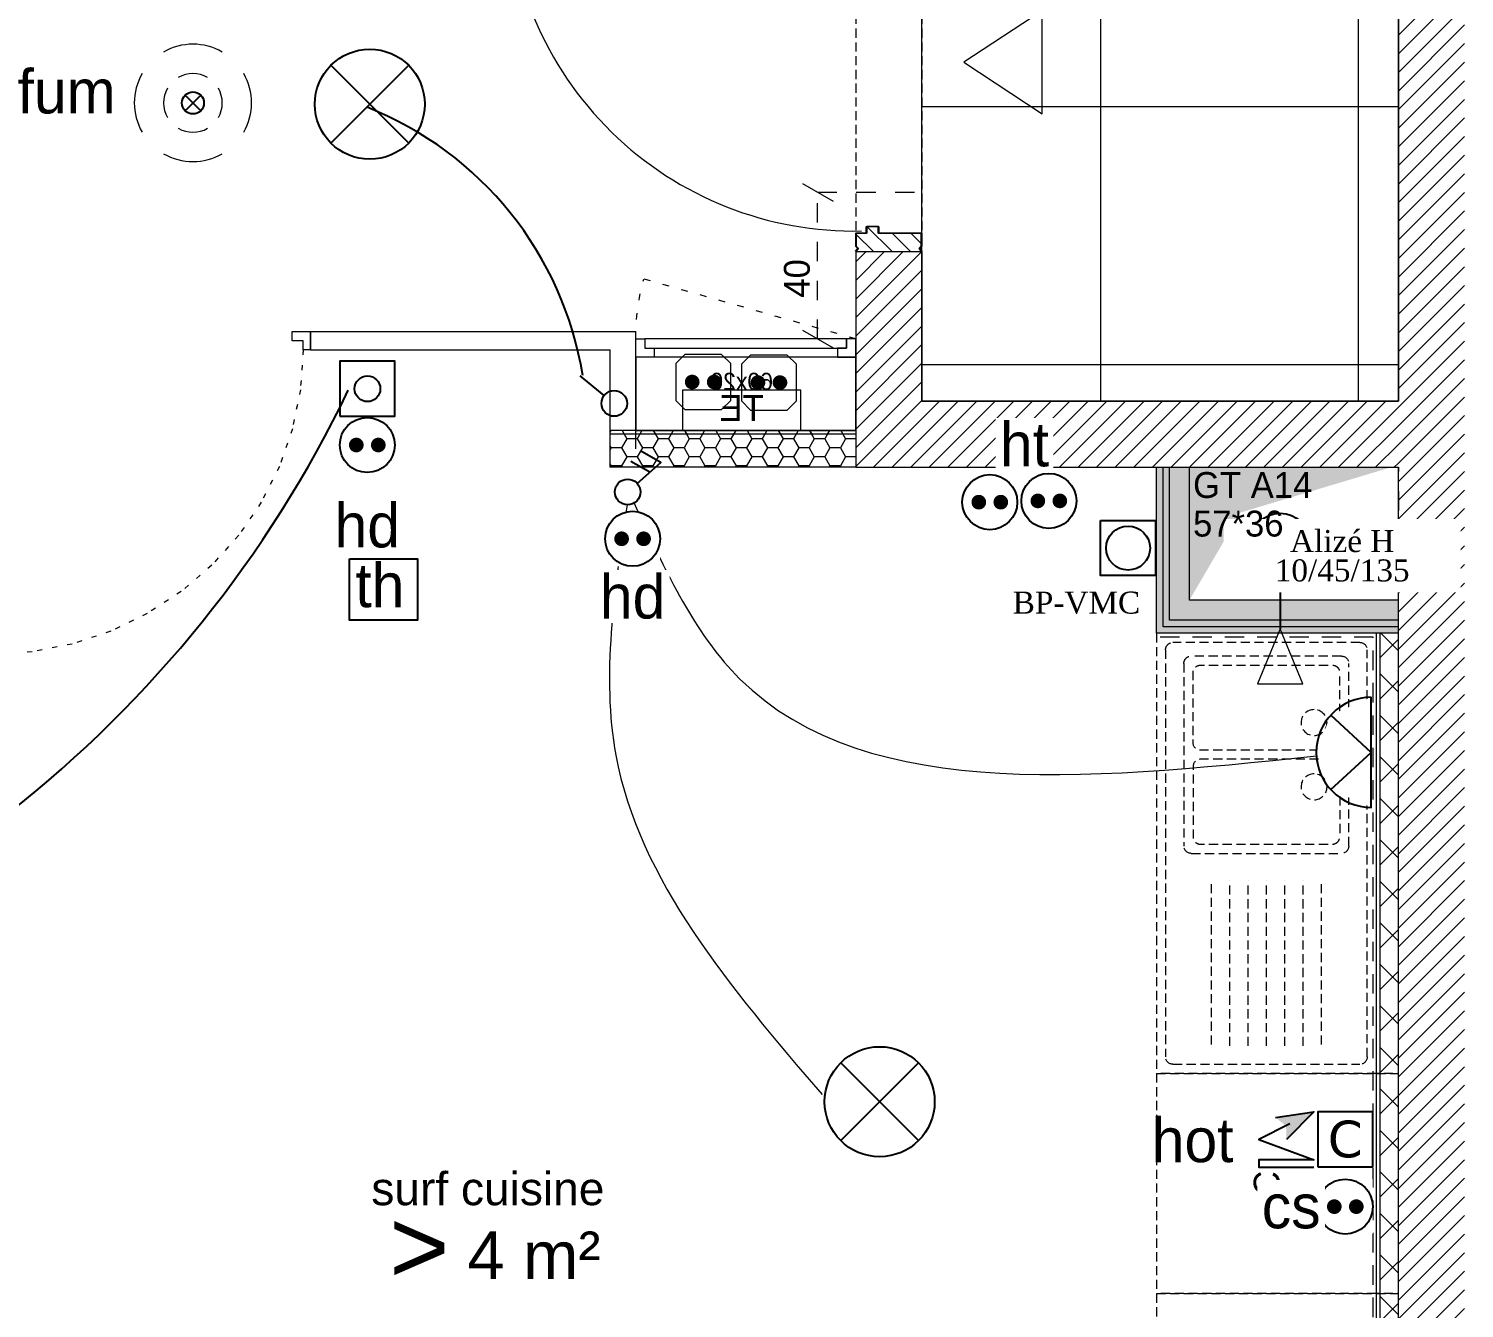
# Model space of a CAD drawing. Header units: centimetres. Extents: x 2738 to 7810, y 2495 to 5758.
# Drawn here: x 3963.8 to 4355.4, y 2981.2 to 3330 of the extents above; entities that cross this region are included whole.
import ezdxf

# ---------------------------------------------------------------- set-up
doc = ezdxf.new("R2010")
doc.units = ezdxf.units.CM
doc.header["$LTSCALE"] = 12.7
for name, pattern in [('ISO-03', [3, 1.2, -1.8]), ('Style de ligne -11', [0.694444, 0.41656, -0.277884]), ('Style de ligne -13', [0.295276, 0.19685, -0.098425]), ('Style de ligne -18', [0.328084, 0.109361, -0.218723]), ('Style de ligne -5', [0.41656, 0.13885, -0.27771]), ('VW-01', [0.83312, 0.41656, -0.41656])]:
    doc.linetypes.add(name, pattern=pattern)
doc.layers.add('B faience', color=7, linetype='Style de ligne -11', lineweight=13, true_color=0x0040ff)
doc.layers.add('C ANNOTATIONS-textes-numérotation gaine', color=7, linetype='ISO-03', lineweight=5, true_color=0xdd0000)
for name, color, linetype, lineweight in [('B GÈnÈral', 7, 'Continuous', 5), ('B Général', 7, 'Continuous', 5), ('C ANNOTATIONS-prestations', 7, 'Continuous', 5), ('C ANNOTATIONS-prestations-1', 7, 'Continuous', 5), ('F REMPLISSAGE-TE', 7, 'Continuous', 13), ('F REMPLISSAGE-TE-1', 7, 'Continuous', 5), ('F REMPLISSAGE-vert clair', 7, 'Continuous', 13), ('F REMPLISSAGE-vert clair-1', 7, 'Continuous', 5), ('F REMPLISSAGE-vert foncÈ', 7, 'Continuous', 5), ('F REMPLISSAGE-vert foncé', 7, 'Continuous', 13), ('prlm-ELEC-CFO', 1, 'Continuous', 25), ('prlm-ELEC-SSI', 1, 'Continuous', 25)]:
    doc.layers.add(name, color=color, linetype=linetype, lineweight=lineweight)
doc.layers.add('prlm-VMC', color=93, linetype='Continuous')
doc.styles.add('Eurostile', font='')
doc.styles.add('prlm-elec-cfa', font='comic.ttf', dxfattribs={"height": 12})
doc.styles.add('prlm-elec-cfo', font='comic.ttf', dxfattribs={"height": 12})
doc.styles.add('prlm-elec-ssi', font='comic.ttf', dxfattribs={"height": 12})
doc.styles.add('prlm-sejc', font='arial.ttf', dxfattribs={"height": 20})
doc.styles.add('prlm-vmc', font='pala.ttf', dxfattribs={"height": 14})
doc.styles.get('Eurostile').set_extended_font_data('Eurostile')
pattern_1 = [(45, (0, 0), (2.4253472, -2.6458333), [])]
pattern_2 = [(180, (3724.997, 3146.8902), (-4.261364, -2.4603), [2.84091, -5.68182]), (300, (3724.997, 3146.8902), (4.261364, -2.4603), [2.84091, -5.68182]), (240, (3722.1562, 3141.9696), (-9e-09, -4.920599), [2.84091, -5.68182])]

# ---------------------------------------------------------------- blocks, each defined once
blk = doc.blocks.new('Groupe-25-1')
at = {"layer": 'B Général', "color": 7, "linetype": 'VW-01', "lineweight": 5, "flags": 128}
blk.add_lwpolyline([(4280.44, 3210.48), (4337.44, 3210.48), (4337.44, 3174.23), (4280.44, 3174.23)], close=True, dxfattribs=at)
at = {"layer": 'C ANNOTATIONS-textes-numérotation gaine', "color": 7, "insert": (4281.44, 3209.18), "char_height": 7.059, "width": 55, "attachment_point": 1, "line_spacing_factor": 0.894142, "style": 'Eurostile'}
blk.add_mtext('GT A14\\P57*36', dxfattribs=at)
blk = doc.blocks.new('xi.BP')
at = {"layer": 'prlm-ELEC-CFO', "color": 0, "flags": 128}
blk.add_lwpolyline([(-7.5, -7.5), (7.5, -7.5), (7.5, 7.5), (-7.5, 7.5)], close=True, dxfattribs=at)
at = {"layer": 'prlm-ELEC-CFO', "color": 0}
blk.add_circle((0, 0), 3.5, dxfattribs=at)
blk = doc.blocks.new('xi.PTCE')
at = {"layer": 'prlm-ELEC-CFO', "color": 0}
for points in [[(-10.61, 10.61), (10.61, -10.61)], [(10.61, 10.61), (-10.61, -10.61)]]:
    blk.add_lwpolyline(points, dxfattribs=at)
at = {"layer": 'prlm-ELEC-CFO', "color": 0, "linetype": 'ByBlock'}
blk.add_circle((0, 0), 15, dxfattribs=at)
blk = doc.blocks.new('xi.SA')
at = {"layer": 'prlm-ELEC-CFO', "color": 0}
blk.add_lwpolyline([(0.2, -1.28), (5.5, 5.28)], dxfattribs=at)
blk.add_circle((-2, -4), 3.5, dxfattribs=at)
blk = doc.blocks.new('xi.FUM')
at = {"color": 0}
blk.add_wipeout([(-10.61, -10.61), (-15, 0), (-10.61, 10.61), (0, 15), (10.61, 10.61), (15, 0), (10.61, -10.61), (0, -15)], dxfattribs=at).dxf.layer = 'prlm-ELEC-SSI'
at = {"layer": 'prlm-ELEC-SSI', "color": 0}
for points in [[(-2.12, 2.12), (2.12, -2.12)], [(2.12, 2.12), (-2.12, -2.12)]]:
    blk.add_lwpolyline(points, dxfattribs=at)
blk.add_circle((0, 0), 3, dxfattribs=at)
at = {"layer": 'prlm-ELEC-SSI', "color": 0, "lineweight": 13}
for radius, start, end in [(16, 60, 120), (16, 150, 210), (8, 60, 120), (16, 330, 30), (8, 150, 210), (8, 330, 30), (8, 240, 300), (16, 240, 300)]:
    blk.add_arc((0, 0), radius, start, end, dxfattribs=at)
blk = doc.blocks.new('xi.PCGTL')
at = {"layer": 'prlm-ELEC-CFO', "color": 0, "lineweight": 0}
blk.add_lwpolyline([(-7.5, -5), (-5, -7.5), (5, -7.5), (7.5, -5), (7.5, 5), (5, 7.5), (-5, 7.5), (-7.5, 5)], close=True, dxfattribs=at)
at = {"layer": 'prlm-ELEC-CFO', "color": 0, "linetype": 'ByBlock', "lineweight": 5, "const_width": 2}
for points in [[(-4, 0, 1), (-2, 0, 1)], [(2, 0, 1), (4, 0, 1)]]:
    blk.add_lwpolyline(points, format="xyb", close=True, dxfattribs=at)
blk = doc.blocks.new('xi.4m²')
at = {"color": 0}
blk.add_wipeout([(-34.54, 20.54), (34.54, 20.54), (34.54, -20.54), (-34.54, -20.54)], dxfattribs=at).dxf.layer = 'prlm-ELEC-CFO'
at = {"layer": 'prlm-ELEC-CFO', "color": 0, "attachment_point": 6, "line_spacing_factor": 0.8, "style": 'prlm-sejc'}
for s, insert, char_height in [('surf cuisine', (30.36, 8.9), 9), ('4 m²', (29.31, -9.19), 13)]:
    blk.add_mtext(s, dxfattribs=dict(at, insert=insert, char_height=char_height))
at = {"layer": 'prlm-ELEC-CFO', "color": 0, "style": 'prlm-sejc', "flags": 8}
blk.add_attdef('?', (-28.3, -16.79), '', height=20, dxfattribs=at)
blk = doc.blocks.new('xi.ECAP')
at = {"color": 0}
blk.add_wipeout([(-15, 0), (-10.13, 11.06), (0, 15), (10.13, 11.06), (15, 0)], dxfattribs=at).dxf.layer = 'prlm-ELEC-CFO'
at = {"layer": 'prlm-ELEC-CFO', "color": 0, "linetype": 'ByBlock', "lineweight": -2, "flags": 128}
blk.add_lwpolyline([(15, 0, 1), (-15, 0)], format="xyb", close=True, dxfattribs=at)
at = {"layer": 'prlm-ELEC-CFO', "color": 0}
blk.add_lwpolyline([(-10.13, 11.06), (0, 0), (10.13, 11.06)], dxfattribs=at)
blk = doc.blocks.new('xi.DA')
at = {"layer": 'prlm-ELEC-CFO', "color": 0}
for points in [[(4.05, 1.39), (-1.17, 4.34)], [(0.61, -1.67), (7.04, 4.05), (1.81, 7.01)]]:
    blk.add_lwpolyline(points, dxfattribs=at)
blk.add_circle((-2, -4), 3.5, dxfattribs=at)
blk = doc.blocks.new('xi.PCHD')
at = {"color": 0, "lineweight": 5}
blk.add_wipeout([(-7.5, -7.5), (7.5, -7.5), (7.5, 7.5), (-7.5, 7.5)], dxfattribs=at).dxf.layer = 'prlm-ELEC-CFO'
at = {"layer": 'prlm-ELEC-CFO', "color": 0, "linetype": 'ByBlock', "lineweight": 5, "const_width": 2}
for points in [[(-4, 0, 1), (-2, 0, 1)], [(2, 0, 1), (4, 0, 1)]]:
    blk.add_lwpolyline(points, format="xyb", close=True, dxfattribs=at)
at = {"layer": 'prlm-ELEC-CFO', "color": 0, "linetype": 'ByBlock', "lineweight": -2}
blk.add_circle((0, 0), 7.5, dxfattribs=at)
blk = doc.blocks.new('xi.PCHT')
at = {"color": 0, "lineweight": 5}
blk.add_wipeout([(-7.5, -7.5), (7.5, -7.5), (7.5, 7.5), (-7.5, 7.5)], dxfattribs=at).dxf.layer = 'prlm-ELEC-CFO'
at = {"layer": 'prlm-ELEC-CFO', "color": 0, "linetype": 'ByBlock', "lineweight": 5, "const_width": 2}
for points in [[(-4, 0, 1), (-2, 0, 1)], [(2, 0, 1), (4, 0, 1)]]:
    blk.add_lwpolyline(points, format="xyb", close=True, dxfattribs=at)
at = {"layer": 'prlm-ELEC-CFO', "color": 0, "linetype": 'ByBlock', "lineweight": -2}
blk.add_circle((0, 0), 7.5, dxfattribs=at)
blk = doc.blocks.new('xi.SF32')
at = {"layer": 'prlm-ELEC-CFO', "color": 0, "flags": 128}
blk.add_lwpolyline([(-7.5, -7.5), (7.5, -7.5), (7.5, 7.5), (-7.5, 7.5)], close=True, dxfattribs=at)
at = {"layer": 'prlm-ELEC-CFO', "color": 0, "linetype": 'ByBlock', "insert": (0, 0), "char_height": 10, "width": 11.36, "attachment_point": 5}
blk.add_mtext('{\\fVerdana|b0|i0|c0|p34;C}', dxfattribs=at)
blk = doc.blocks.new('xi.PCS')
at = {"color": 0, "lineweight": 5}
blk.add_wipeout([(-7.5, -7.5), (7.5, -7.5), (7.5, 7.5), (-7.5, 7.5)], dxfattribs=at).dxf.layer = 'prlm-ELEC-CFO'
at = {"layer": 'prlm-ELEC-CFO', "color": 0, "linetype": 'ByBlock', "lineweight": 5, "const_width": 2}
for points in [[(-4, 0, 1), (-2, 0, 1)], [(2, 0, 1), (4, 0, 1)]]:
    blk.add_lwpolyline(points, format="xyb", close=True, dxfattribs=at)
at = {"layer": 'prlm-ELEC-CFO', "color": 0, "linetype": 'ByBlock', "lineweight": -2}
blk.add_circle((0, 0), 7.5, dxfattribs=at)
blk = doc.blocks.new('xi.hot')
at = {"layer": 'prlm-ELEC-CFO', "lineweight": 5}
blk.add_hatch(color=0, dxfattribs=at).paths.add_polyline_path([(-3, 6), (-0.1, 3.7), (0, 0), (7.5, 7.5)])
at = {"layer": 'prlm-ELEC-CFO', "color": 0}
for points in [[(0.95, 4.23), (-7.5, 0), (7.5, -5.5), (-7.5, -5.5), (-7.5, -7.5), (7.5, -7.5)], [(-3, 6), (7.5, 7.5), (0, 0)]]:
    blk.add_lwpolyline(points, dxfattribs=at)
blk = doc.blocks.new('Evier 120.60 T3 et +')
at = {"layer": 'B Général', "color": 7, "linetype": 'Style de ligne -13', "lineweight": 5}
for p, q in [((-55.5, -2.5), (55.5, -2.5)), ((-57.5, -55.5), (-57.5, -4.5)), ((2, -7.53), (51.79, -7.53)), ((57.5, -4.5), (57.5, -55.5)), ((0, -50.5), (0, -9.53)), ((18.98, -10), (18.98, -10)), ((53.79, -9.53), (53.79, -50.5)), ((-52.12, -15), (-7.88, -15)), ((-52.5, -20), (-7.5, -20)), ((-52.5, -25), (-7.5, -25)), ((-52.5, -30), (-7.5, -30)), ((-52.5, -35), (-7.5, -35)), ((-52.5, -40), (-7.5, -40)), ((-52.12, -45), (-7.88, -45)), ((25.65, -43.33), (25.65, -43.33)), ((9.17, -50), (9.17, -50)), ((51.79, -52.5), (2, -52.5)), ((55.5, -57.5), (-55.5, -57.5))]:
    blk.add_line(p, q, dxfattribs=at)
at = {"layer": 'B Général', "color": 7, "linetype": 'Style de ligne -13', "lineweight": 5, "flags": 128}
blk.add_lwpolyline([(-60, 0), (-60, 6), (60, 6), (60, 0)], dxfattribs=at)
blk.add_lwpolyline([(-60, 0), (60, 0), (60, -60), (-60, -60)], close=True, dxfattribs=at)
for points in [[(25.65, -12), (25.65, -48, -0.414212), (23.65, -50), (4.5, -50, -0.198914), (3.09, -49.41, -0.198914), (2.5, -48), (2.5, -12, -0.414214), (4.5, -10)], [(25.65, -12, 0.414212), (23.65, -10), (4.45, -10)], [(28.15, -12), (28.15, -48, 0.414212), (30.15, -50), (49.29, -50, 0.198914), (50.71, -49.41, 0.198914), (51.29, -48), (51.29, -12, 0.414214), (49.29, -10)], [(28.15, -12, -0.414212), (30.15, -10), (49.34, -10)]]:
    blk.add_lwpolyline(points, format="xyb", dxfattribs=at)
at = {"layer": 'B Général', "color": 7, "linetype": 'Style de ligne -13', "lineweight": 5}
for centre, start, end in [((-55.5, -4.5), 90, 180), ((55.5, -4.5), 0, 90), ((2, -9.53), 90, 180), ((51.79, -9.53), 0, 90), ((2, -50.5), 180, 270), ((51.79, -50.5), 270, 0), ((-55.5, -55.5), 180, 270), ((55.5, -55.5), 270, 0)]:
    blk.add_arc(centre, 2, start, end, dxfattribs=at)
for centre in [(18.15, -17), (35.65, -17)]:
    blk.add_ellipse(centre, major_axis=(3.54, 0), ratio=1, dxfattribs=at)
blk = doc.blocks.new('Cuisson')
at = {"layer": 'B Général', "color": 7, "linetype": 'Style de ligne -13', "lineweight": 5, "flags": 128}
blk.add_lwpolyline([(-30, 30), (-30, 36), (30, 36), (30, 30)], dxfattribs=at)
blk.add_lwpolyline([(-30, 30), (30, 30), (30, -30), (-30, -30)], close=True, dxfattribs=at)
at = {"layer": 'B Général', "color": 7, "insert": (0, 0), "char_height": 7.06, "attachment_point": 5, "line_spacing_factor": 0.894142, "style": 'Eurostile'}
blk.add_mtext('C', dxfattribs=at)
blk = doc.blocks.new('Lave Vaisselle')
at = {"layer": 'B Général', "color": 7, "linetype": 'Style de ligne -13', "lineweight": 5, "flags": 128}
blk.add_lwpolyline([(-30, 30), (-30, 36), (30, 36), (30, 30)], dxfattribs=at)
blk.add_lwpolyline([(-30, 30), (30, 30), (30, -30), (-30, -30)], close=True, dxfattribs=at)
at = {"layer": 'B Général', "color": 7, "insert": (0, 0), "char_height": 7.059, "attachment_point": 5, "line_spacing_factor": 0.894142, "style": 'Eurostile'}
blk.add_mtext('LV', dxfattribs=at)
blk = doc.blocks.new('Groupe-1')
at = {"layer": 'B Général', "flags": 128}
for points in [[(-31.46, -5.77), (-31.46, -0.77), (-28.96, -0.77), (-28.96, -3.27), (-26.46, -3.27), (-26.46, -5.77)], [(26.04, -0.77), (26.04, -3.27), (-28.96, -3.27), (-28.96, -0.77)], [(28.54, -5.77), (28.54, -0.77), (26.04, -0.77), (26.04, -3.27), (23.54, -3.27), (23.54, -5.77)]]:
    blk.add_lwpolyline(points, close=True, dxfattribs=at)
blk = doc.blocks.new('TE')
at = {"layer": 'B Général', "color": 7, "linetype": 'Style de ligne -5', "lineweight": 5}
blk.add_line((-31.46, -0.77), (26.39, 15.56), dxfattribs=at)
at = {"layer": 'B Général', "flags": 128}
blk.add_lwpolyline([(28.54, -5.77), (28.54, -25.77), (-31.46, -25.77), (-31.46, -5.77)], close=True, dxfattribs=at)
at = {"layer": 'B Général', "color": 7, "flags": 128}
blk.add_lwpolyline([(15.79, -14.77), (15.79, -25.77), (-16.46, -25.77), (-16.46, -14.77)], close=True, dxfattribs=at)
at = {"layer": 'B Général', "color": 7, "linetype": 'Style de ligne -5', "lineweight": 5}
blk.add_arc((-34.54, -0.77), 63.08, 359.9968, 14.9984, dxfattribs=at)
at = {"layer": 'B Général', "color": 7}
blk.add_blockref('Groupe-1', (0, 0), dxfattribs=at)
at = {"layer": 'B Général', "insert": (-0.34, -16.07), "char_height": 7.059, "width": 32.25, "attachment_point": 2, "line_spacing_factor": 0.894142, "style": 'Eurostile'}
blk.add_mtext('TE ', dxfattribs=at)
at = {"layer": 'C ANNOTATIONS-prestations', "insert": (-0.34, -14.77), "char_height": 4.706, "width": 32.25, "attachment_point": 8, "line_spacing_factor": 0.894142, "style": 'Eurostile'}
blk.add_mtext('60x20', dxfattribs=at)
blk = doc.blocks.new('xi.be')
at = {"layer": 'prlm-VMC', "color": 0, "linetype": 'ByBlock', "lineweight": 5, "flags": 128}
blk.add_lwpolyline([(-6.17, -15), (6.17, -15), (0, 0)], close=True, dxfattribs=at)
at = {"layer": 'prlm-VMC', "color": 0, "linetype": 'ByBlock', "lineweight": 5}
blk.add_solid([(0, -1), (5.17, -14), (-5.17, -14), (0, -1)], dxfattribs=at)
blk = doc.blocks.new('xi.bp-vmc-cui')
at = {"layer": 'prlm-VMC', "color": 0, "linetype": 'ByBlock', "lineweight": -2, "flags": 128}
blk.add_lwpolyline([(-7.5, 7.5), (7.5, 7.5), (7.5, -7.5), (-7.5, -7.5)], close=True, dxfattribs=at)
at = {"layer": 'prlm-VMC', "color": 0, "linetype": 'ByBlock', "lineweight": -2}
blk.add_circle((0, 0), 6, dxfattribs=at)

msp = doc.modelspace()

# ---------------------------------------------------------------- hatches: boundary and pattern name
at = {"layer": 'B GÈnÈral', "linetype": 'Continuous', "lineweight": 5}
h = msp.add_hatch(dxfattribs=at)
h.set_pattern_fill('50_BETON', style=0, pattern_type=2)
h.set_pattern_definition(pattern_1)
h.paths.add_polyline_path([(4337.44, 3769.29), (4337.44, 2576.4), (4355.44, 2592.4), (4355.44, 3769.29)])
h = msp.add_hatch(dxfattribs=at)
h.set_pattern_fill('50_BETON', angle=90, style=0, pattern_type=2)
h.set_pattern_definition([(135, (4198.4424, 3320.882), (2.64583, 2.42535), [])])
edge = h.paths.add_edge_path()
edge.add_line((4207.39, 3269.28), (4206.82, 3269.95))
edge.add_line((4206.82, 3269.95), (4206.81, 3269.96))
edge.add_arc((4206.96, 3270.09), 0.2, 138.9909, 221.0091, ccw=False)
edge.add_line((4206.81, 3270.22), (4206.82, 3270.23))
edge.add_line((4206.82, 3270.23), (4207.3, 3270.79))
edge.add_line((4207.3, 3270.79), (4207.3, 3270.79))
edge.add_arc((4207.26, 3270.82), 0.05, 318.9909, 360)
edge.add_line((4207.31, 3270.82), (4207.31, 3270.82))
edge.add_line((4207.31, 3270.82), (4207.31, 3274.18))
edge.add_line((4207.31, 3274.18), (4207.31, 3274.19))
edge.add_arc((4207.27, 3274.19), 0.0435, 0, 90)
edge.add_line((4207.27, 3274.23), (4195.75, 3274.23))
edge.add_arc((4195.75, 3274.41), 0.174, 180, 270, ccw=False)
edge.add_line((4195.57, 3274.41), (4195.57, 3274.43))
edge.add_line((4195.57, 3274.43), (4195.57, 3275.98))
edge.add_line((4195.57, 3275.98), (4195.57, 3275.99))
edge.add_arc((4195.53, 3275.99), 0.0435, 0, 90)
edge.add_line((4195.53, 3276.03), (4192.49, 3276.03))
edge.add_arc((4192.49, 3275.99), 0.0435, 90, 180)
edge.add_line((4192.44, 3275.99), (4192.44, 3275.98))
edge.add_line((4192.44, 3275.98), (4192.44, 3274.43))
edge.add_line((4192.44, 3274.43), (4192.44, 3274.41))
edge.add_arc((4192.27, 3274.41), 0.174, 270, 360, ccw=False)
edge.add_line((4192.27, 3274.23), (4189.62, 3274.23))
edge.add_arc((4189.62, 3274.19), 0.0435, 90, 180)
edge.add_line((4189.57, 3274.19), (4189.57, 3274.18))
edge.add_line((4189.57, 3274.18), (4189.57, 3270.82))
edge.add_line((4189.57, 3270.82), (4189.57, 3270.82))
edge.add_arc((4189.62, 3270.82), 0.05, 180, 221.0091)
edge.add_line((4189.59, 3270.79), (4189.59, 3270.79))
edge.add_line((4189.59, 3270.79), (4190.07, 3270.23))
edge.add_line((4190.07, 3270.23), (4190.08, 3270.22))
edge.add_arc((4189.93, 3270.09), 0.2, -36.9033, 41.0091, ccw=False)
edge.add_line((4190.09, 3269.97), (4190.08, 3269.96))
edge.add_line((4190.08, 3269.96), (4189.63, 3269.45))
edge.add_line((4189.63, 3269.45), (4189.63, 3269.45))
edge.add_line((4189.63, 3269.45), (4189.49, 3269.28))
edge.add_line((4189.49, 3269.28), (4207.39, 3269.28))
h = msp.add_hatch(dxfattribs=at)
h.set_pattern_fill('50_BETON', style=0, pattern_type=2)
h.set_pattern_definition(pattern_1)
h.paths.add_polyline_path([(4189.44, 3210.48), (4207.44, 3228.48), (4207.44, 3269.28), (4189.44, 3269.28)])
h = msp.add_hatch(dxfattribs=at)
h.set_pattern_fill('50_BETON', style=0, pattern_type=2)
h.set_pattern_definition(pattern_1)
h.paths.add_polyline_path([(4337.44, 3210.48), (4337.44, 3228.48), (4207.44, 3228.48), (4189.44, 3210.48)])
h = msp.add_hatch(dxfattribs=at)
h.set_pattern_fill('PSE', angle=180, style=0, pattern_type=2)
h.set_pattern_definition(pattern_2)
h.paths.add_polyline_path([(4189.44, 3220.48), (4189.44, 3210.48), (4122.34, 3210.48), (4122.34, 3220.48)])
at = {"layer": 'B GÈnÈral', "linetype": 'Continuous', "lineweight": 5, "true_color": 0x808080}
h = msp.add_hatch(dxfattribs=at)
h.set_pattern_fill('02_ISOLANT', color=8, angle=90, style=0, pattern_type=2)
h.set_pattern_definition([(135, (3617.4236, 3065.871), (-5.65685, -5.65685), []), (225, (3617.4236, 3065.871), (-5.65685, 5.65685), [])])
h.paths.add_polyline_path([(4332.44, 2862.23), (4337.44, 2862.23), (4337.44, 3165.23), (4332.44, 3165.23)])
at = {"layer": 'C ANNOTATIONS-prestations-1', "linetype": 'Continuous', "lineweight": 9, "true_color": 0x989898}
h = msp.add_hatch(dxfattribs=at)
h.set_pattern_fill('DALETTES TERRASSE 50X50', color=252, scale=1.406016, style=0, pattern_type=2)
h.set_pattern_definition([(0, (4678, 4152.39), (4e-15, -70.3008), []), (-90, (4678, 4152.39), (70.3008, 0), [])])
h.paths.add_polyline_path([(4337.44, 3228.48), (4207.44, 3228.48), (4207.44, 4282.39), (4659.96, 4282.39), (4659.96, 4330.39), (5019.96, 4330.39), (5019.96, 4687.89), (5150.07, 4687.89), (5150.04, 4282.39), (5611.96, 4282.39), (5611.96, 4152.39), (4337.44, 4152.39)])
at = {"layer": 'F REMPLISSAGE-TE-1', "linetype": 'Continuous', "lineweight": 5}
h = msp.add_hatch(dxfattribs=at)
h.set_pattern_fill('PSE', angle=180, style=0, pattern_type=2)
h.set_pattern_definition(pattern_2)
h.paths.add_polyline_path([(4189.44, 3219.48), (4189.44, 3220.48), (4122.34, 3220.48), (4122.34, 3219.48)])
h = msp.add_hatch(dxfattribs=at)
h.set_pattern_fill('PSE', angle=180, style=0, pattern_type=2)
h.set_pattern_definition(pattern_2)
h.paths.add_polyline_path([(4189.44, 3210.48), (4189.44, 3219.48), (4122.34, 3219.48), (4122.34, 3210.48)])

# ---------------------------------------------------------------- linework, layer by layer
at = {"layer": 'B faience', "flags": 128}
msp.add_lwpolyline([(4272.44, 3164.23), (4330.44, 3164.23), (4330.44, 2862.23)], dxfattribs=at)
at = {"layer": 'B GÈnÈral', "color": 9, "linetype": 'Continuous', "true_color": 0xc0dcc0}
for points in [[(4280.44, 3174.23), (4271.44, 3165.23), (4280.44, 3210.48), (4271.44, 3210.48)], [(4337.44, 3174.23), (4337.44, 3165.23), (4280.44, 3174.23), (4271.44, 3165.23)]]:
    msp.add_solid(points, dxfattribs=at)
at = {"layer": 'B GÈnÈral', "color": 254, "linetype": 'Continuous', "true_color": 0xd6d6d6}
msp.add_solid([(4280.44, 3210.48), (4280.44, 3174.23), (4335.44, 3210.48), (4294.42, 3198.16)], dxfattribs=at)
at = {"layer": 'B Général', "color": 7, "linetype": 'Continuous', "lineweight": 18}
for p, q in [((4337.44, 3228.48), (4337.44, 3769.29)), ((4189.44, 3269.28), (4189.44, 3210.48)), ((4207.44, 3269.28), (4207.44, 3228.48)), ((4207.44, 3228.48), (4337.44, 3228.48)), ((4189.44, 3210.48), (4337.44, 3210.48)), ((4337.44, 2576.4), (4337.44, 3210.48))]:
    msp.add_line(p, q, dxfattribs=at)
at = {"layer": 'B Général', "color": 7, "linetype": 'Continuous', "lineweight": 5}
for p, q in [((4337.44, 3228.48), (4337.44, 3769.29)), ((4189.44, 3269.28), (4189.44, 3210.48)), ((4189.44, 3269.28), (4207.44, 3269.28)), ((4207.44, 3269.28), (4207.44, 3228.48)), ((4040.68, 3247.48), (4129.44, 3247.48)), ((4040.68, 3242.48), (4040.68, 3247.48)), ((4129.44, 3215.48), (4129.44, 3247.48)), ((4040.68, 3242.48), (4122.44, 3242.48)), ((4122.44, 3215.48), (4122.44, 3242.48)), ((4207.44, 3228.48), (4337.44, 3228.48)), ((4189.44, 3210.48), (4337.44, 3210.48)), ((4337.44, 2576.4), (4337.44, 3210.48)), ((4331.44, 2862.23), (4331.44, 3165.23)), ((4332.44, 2862.23), (4332.44, 3165.23)), ((4337.44, 2862.23), (4337.44, 3165.23))]:
    msp.add_line(p, q, dxfattribs=at)
at = {"layer": 'B Général', "linetype": 'Style de ligne -13', "lineweight": 5}
for p, q in [((4189.44, 3367.58), (4189.44, 3274.18)), ((4207.44, 3367.58), (4207.44, 3274.18))]:
    msp.add_line(p, q, dxfattribs=at)
at = {"layer": 'B Général', "color": 7, "linetype": 'Continuous', "lineweight": 13}
for p, q in [((4040.68, 3247.48), (4129.44, 3247.48)), ((4040.68, 3242.48), (4122.44, 3242.48)), ((4122.34, 3220.48), (4122.34, 3210.48)), ((4189.44, 3220.48), (4122.34, 3220.48)), ((4189.44, 3210.48), (4122.34, 3210.48)), ((4271.44, 3165.23), (4271.44, 3210.48)), ((4280.44, 3174.23), (4280.44, 3210.48)), ((4337.44, 3174.23), (4280.44, 3174.23)), ((4337.44, 3165.23), (4271.44, 3165.23)), ((4337.44, 3165.23), (4331.44, 3165.23)), ((4331.44, 2862.23), (4331.44, 3165.23)), ((4337.44, 2862.23), (4337.44, 3165.23))]:
    msp.add_line(p, q, dxfattribs=at)
at = {"layer": 'B Général', "linetype": 'Style de ligne -18', "lineweight": 5}
for p, q in [((4038.68, 3242.48), (4037.95, 3231.64)), ((4037.95, 3231.64), (4035.78, 3220.99)), ((4035.78, 3220.99), (4032.21, 3210.71)), ((4032.21, 3210.71), (4027.29, 3200.98)), ((4027.29, 3200.98), (4021.12, 3191.95)), ((4021.12, 3191.95), (4013.79, 3183.79)), ((4013.79, 3183.79), (4005.43, 3176.63)), ((4005.43, 3176.63), (3996.18, 3170.6)), ((3996.18, 3170.6), (3986.21, 3165.79)), ((3986.21, 3165.79), (3975.68, 3162.3)), ((3964.78, 3160.19), (3953.68, 3159.48)), ((3975.68, 3162.3), (3964.78, 3160.19))]:
    msp.add_line(p, q, dxfattribs=at)
at = {"layer": 'B Général', "color": 250, "linetype": 'Continuous', "lineweight": 5, "true_color": 0x444444, "flags": 128}
msp.add_lwpolyline([(4218.94, 3320.88), (4240.29, 3306.88), (4240.29, 3334.88)], close=True, dxfattribs=at)
at = {"layer": 'B Général', "linetype": 'Continuous', "lineweight": 5, "flags": 128}
msp.add_lwpolyline([(4189.62, 3274.38), (4192.27, 3274.38, 0.414214), (4192.31, 3274.43), (4192.31, 3274.43), (4192.31, 3275.98), (4192.31, 3276.01, -0.414214), (4192.49, 3276.18), (4195.53, 3276.18, -0.414214), (4195.7, 3276.01), (4195.7, 3275.98), (4195.7, 3274.43), (4195.7, 3274.43, 0.414214), (4195.75, 3274.38), (4207.27, 3274.38, -0.414214), (4207.44, 3274.21), (4207.44, 3274.18), (4207.44, 3270.82), (4207.44, 3270.81, -0.18087), (4207.39, 3270.68), (4207.39, 3270.68), (4206.91, 3270.12), (4206.91, 3270.12, 0.373975), (4206.91, 3270.06), (4206.91, 3270.05), (4207.49, 3269.39), (4207.39, 3269.28), (4206.82, 3269.95), (4206.81, 3269.96, -0.373975), (4206.81, 3270.22), (4206.82, 3270.23), (4207.3, 3270.79), (4207.3, 3270.79, 0.18087), (4207.31, 3270.82), (4207.31, 3270.82), (4207.31, 3274.18), (4207.31, 3274.19, 0.414214), (4207.27, 3274.23), (4195.75, 3274.23, -0.414214), (4195.57, 3274.41), (4195.57, 3274.43), (4195.57, 3275.98), (4195.57, 3275.99, 0.414214), (4195.53, 3276.03), (4192.49, 3276.03, 0.414214), (4192.44, 3275.99), (4192.44, 3275.98), (4192.44, 3274.43), (4192.44, 3274.41, -0.414214), (4192.27, 3274.23), (4189.62, 3274.23, 0.414214), (4189.57, 3274.19), (4189.57, 3274.18), (4189.57, 3270.82), (4189.57, 3270.82, 0.18087), (4189.59, 3270.79), (4189.59, 3270.79), (4190.07, 3270.23), (4190.08, 3270.22, -0.353689), (4190.09, 3269.97), (4190.08, 3269.96), (4189.63, 3269.45), (4189.63, 3269.45), (4189.49, 3269.28), (4189.4, 3269.39), (4189.93, 3270, 0.385556), (4189.98, 3270.12), (4189.98, 3270.12), (4189.49, 3270.68), (4189.49, 3270.68, -0.18087), (4189.44, 3270.81), (4189.44, 3270.82), (4189.44, 3274.18), (4189.44, 3274.21, -0.414214)], format="xyb", close=True, dxfattribs=at)
at = {"layer": 'B Général', "color": 7, "linetype": 'Continuous', "lineweight": 5, "flags": 128}
msp.add_lwpolyline([(4040.68, 3242.48), (4038.68, 3242.48), (4038.68, 3244.98), (4035.68, 3244.98), (4035.68, 3247.48), (4040.68, 3247.48), (4040.68, 3247.48), (4040.68, 3247.48), (4040.68, 3243.19), (4040.68, 3243.19)], close=True, dxfattribs=at)
at = {"layer": 'B Général', "color": 7, "linetype": 'Continuous', "lineweight": 5}
msp.add_arc((4188.94, 3369.38), 94.5, 180, 271.2323, dxfattribs=at)
at = {"layer": 'C ANNOTATIONS-prestations', "color": 1, "linetype": 'Continuous', "lineweight": 5, "true_color": 0xff1711}
for p, q in [((4183.34, 3282.98), (4174.99, 3287.8)), ((4183.34, 3242.98), (4174.99, 3247.8))]:
    msp.add_line(p, q, dxfattribs=at)
at = {"layer": 'C ANNOTATIONS-prestations', "color": 1, "linetype": 'VW-01', "lineweight": 5, "true_color": 0xff0000}
for p, q in [((4179.01, 3245.48), (4179.01, 3285.48)), ((4179.01, 3285.48), (4207.44, 3285.48))]:
    msp.add_line(p, q, dxfattribs=at)
at = {"layer": 'C ANNOTATIONS-prestations', "color": 7, "linetype": 'Continuous', "lineweight": 5, "flags": 128}
msp.add_lwpolyline([(4337.44, 3228.48), (4207.44, 3228.48), (4207.44, 4282.39), (4659.96, 4282.39), (4659.96, 4330.39), (5019.96, 4330.39), (5019.96, 4687.89), (5150.07, 4687.89), (5150.04, 4282.39), (5611.96, 4282.39), (5611.96, 4152.39), (4337.44, 4152.39)], close=True, dxfattribs=at)
at = {"layer": 'F REMPLISSAGE-TE', "color": 7, "linetype": 'Continuous', "lineweight": 5}
msp.add_line((4189.44, 3219.48), (4122.34, 3219.48), dxfattribs=at)
at = {"layer": 'F REMPLISSAGE-vert clair'}
for p, q in [((4273.24, 3167.03), (4273.24, 3210.48)), ((4275.04, 3168.83), (4275.04, 3210.48)), ((4337.44, 3168.83), (4275.04, 3168.83)), ((4337.44, 3167.03), (4273.24, 3167.03))]:
    msp.add_line(p, q, dxfattribs=at)
at = {"layer": 'F REMPLISSAGE-vert clair', "color": 7, "linetype": 'Continuous', "lineweight": 13}
for p, q in [((4280.44, 3174.23), (4280.44, 3210.48)), ((4337.44, 3174.23), (4280.44, 3174.23))]:
    msp.add_line(p, q, dxfattribs=at)
at = {"layer": 'F REMPLISSAGE-vert clair-1', "color": 9, "linetype": 'Continuous', "true_color": 0xc0dcc0}
for points in [[(4273.24, 3167.03), (4275.04, 3168.83), (4273.24, 3210.48), (4275.04, 3210.48)], [(4275.04, 3168.83), (4280.44, 3174.23), (4275.04, 3210.48), (4280.44, 3210.48)], [(4337.44, 3168.83), (4337.44, 3174.23), (4275.04, 3168.83), (4280.44, 3174.23)], [(4337.44, 3167.03), (4337.44, 3168.83), (4273.24, 3167.03), (4275.04, 3168.83)]]:
    msp.add_solid(points, dxfattribs=at)
at = {"layer": 'F REMPLISSAGE-vert foncÈ', "color": 54, "linetype": 'Continuous', "true_color": 0x99aa00}
for points in [[(4271.44, 3165.23), (4273.24, 3167.03), (4271.44, 3210.48), (4273.24, 3210.48)], [(4337.44, 3165.23), (4337.44, 3167.03), (4271.44, 3165.23), (4273.24, 3167.03)]]:
    msp.add_solid(points, dxfattribs=at)
at = {"layer": 'F REMPLISSAGE-vert foncé', "color": 7, "linetype": 'Continuous', "lineweight": 13}
for p, q in [((4271.44, 3165.23), (4271.44, 3210.48)), ((4337.44, 3165.23), (4271.44, 3165.23))]:
    msp.add_line(p, q, dxfattribs=at)
at = {"layer": 'F REMPLISSAGE-vert foncé'}
for p, q in [((4273.24, 3167.03), (4273.24, 3210.48)), ((4337.44, 3167.03), (4273.24, 3167.03))]:
    msp.add_line(p, q, dxfattribs=at)
at = {"layer": 'prlm-ELEC-CFO'}
msp.add_arc((4021.23, 3220.31), 94.96, 9.2282, 68.4269, dxfattribs=at)
at = {"layer": 'prlm-ELEC-CFO', "lineweight": 13}
msp.add_spline([(4127.06, 3200.27), (4123.99, 3132.01), (4180.23, 3039.46)], degree=3, dxfattribs=at)
at = {"layer": 'prlm-VMC'}
msp.add_lwpolyline([(4305.21, 3181.99), (4305.21, 3166.47)], dxfattribs=at)
msp.add_circle((4305.21, 3189.99), 8, dxfattribs=at)

# ---------------------------------------------------------------- block references
at = {"layer": 'B Général', "color": 7, "xscale": -1}
for name, p, rotation in [('TE', (4157.98, 3246.25), 359.9999999999096), ('Evier 120.60 T3 et +', (4331.44, 3105.23), 270), ('Cuisson', (4301.44, 3015.23), 270), ('Lave Vaisselle', (4301.44, 2955.23), 270)]:
    msp.add_blockref(name, p, dxfattribs=dict(at, rotation=rotation))
at = {"layer": 'C ANNOTATIONS-textes-numérotation gaine', "color": 7}
msp.add_blockref('Groupe-25-1', (0, 0), dxfattribs=at)
at = {"layer": 'prlm-ELEC-CFO'}
for name, p in [('xi.PTCE', (4056.88, 3309.46)), ('xi.BP', (4056.24, 3231.88)), ('xi.PCGTL', (4147.82, 3233.73)), ('xi.PCGTL', (4165.76, 3233.57)), ('xi.DA', (4129.22, 3207.76)), ('xi.bp-vmc-cui', (4263.71, 3188.45)), ('xi.PTCE', (4195.95, 3037.52)), ('xi.hot', (4306.91, 3027.22)), ('xi.SF32', (4322.96, 3027.27))]:
    msp.add_blockref(name, p, dxfattribs=at)
at = {"layer": 'prlm-ELEC-CFO', "rotation": 90}
msp.add_blockref('xi.SA', (4119.56, 3229.88), dxfattribs=at)
at = {"layer": 'prlm-VMC', "color": 1}
msp.add_blockref('xi.be', (4305.21, 3166.47), dxfattribs=at)

# ---------------------------------------------------------------- texts
at = {"layer": 'C ANNOTATIONS-prestations', "color": 1, "true_color": 0xff1711, "insert": (4169.83, 3261.97), "char_height": 7.059, "attachment_point": 2, "rotation": 90, "line_spacing_factor": 0.894142, "style": 'Eurostile'}
msp.add_mtext('40', dxfattribs=at)
at = {"layer": 'prlm-ELEC-CFO', "insert": (4232.25, 3176.59), "char_height": 6, "attachment_point": 1, "style": 'prlm-vmc'}
msp.add_mtext_dynamic_manual_height_columns('BP-VMC', width=101.1298, gutter_width=50, heights=[0], dxfattribs=at)

# ---------------------------------------------------------------- next in the draw order: block references
at = {"layer": 'prlm-ELEC-CFO'}
for name, p in [('xi.PCHD', (4056.2, 3216.55)), ('xi.PCS', (4322.96, 3008.92))]:
    msp.add_blockref(name, p, dxfattribs=at)
at = {"layer": 'prlm-ELEC-CFO', "rotation": 90}
msp.add_blockref('xi.ECAP', (4330.04, 3132.77), dxfattribs=at)
at = {"layer": 'prlm-ELEC-CFO'}
msp.add_blockref('xi.4m²', (4090.52, 3004.85), dxfattribs=at).add_auto_attribs({'?': '>'})
at = {"layer": 'prlm-ELEC-SSI'}
msp.add_blockref('xi.FUM', (4008.65, 3309.82), dxfattribs=at)

# ---------------------------------------------------------------- next in the draw order: texts
at = {"layer": 'prlm-ELEC-CFO', "lineweight": 20, "char_height": 12, "line_spacing_factor": 0.8, "style": 'prlm-elec-cfo', "bg_fill": 3, "bg_fill_color": 256, "bg_fill_transparency": 0}
for s, insert, attachment_point, box_fill_scale in [('hd', (4056.2, 3194.55), 5, 1.1), ('hot', (4281.32, 3033.04), 2, 0.95)]:
    msp.add_mtext(s, dxfattribs=dict(at, insert=insert, attachment_point=attachment_point, box_fill_scale=box_fill_scale))
at = {"layer": 'prlm-ELEC-SSI', "lineweight": 20, "insert": (3974.19, 3312.86), "char_height": 12, "attachment_point": 5, "line_spacing_factor": 0.8, "style": 'prlm-elec-ssi', "bg_fill": 3, "box_fill_scale": 1.1, "bg_fill_color": 256, "bg_fill_transparency": 0}
msp.add_mtext('fum', dxfattribs=at)

# ---------------------------------------------------------------- next in the draw order: linework, layer by layer
at = {"layer": 'prlm-ELEC-CFO', "lineweight": 13}
msp.add_spline([(4128.96, 3200.73), (4154.54, 3156.25), (4315.07, 3131.78)], degree=3, dxfattribs=at)

# ---------------------------------------------------------------- next in the draw order: texts
at = {"layer": 'prlm-ELEC-CFO', "lineweight": 20, "char_height": 12, "attachment_point": 5, "line_spacing_factor": 0.8, "bg_fill": 3, "box_fill_scale": 1.1, "bg_fill_color": 256, "bg_fill_transparency": 0}
for s, insert, style in [('th', (4059.63, 3178.26), 'prlm-elec-cfa'), ('cs', (4308.21, 3008.92), 'prlm-elec-cfo')]:
    msp.add_mtext(s, dxfattribs=dict(at, insert=insert, style=style))

# ---------------------------------------------------------------- next in the draw order: linework, layer by layer
at = {"layer": 'prlm-ELEC-CFO'}
msp.add_lwpolyline([(4051.35, 3185.49), (4069.87, 3185.49), (4069.87, 3168.81), (4051.35, 3168.81)], close=True, dxfattribs=at)
msp.add_arc((3756.28, 3373.51), 327.18, 282.1557, 334.2719, dxfattribs=at)

# ---------------------------------------------------------------- next in the draw order: block references
for name, p in [('xi.PCHT', (4242.1, 3201.32)), ('xi.PCHD', (4128.57, 3190.99))]:
    msp.add_blockref(name, p, dxfattribs=at)

# ---------------------------------------------------------------- next in the draw order: texts
at = {"layer": 'prlm-VMC', "ltscale": 25, "insert": (4322.11, 3186.33), "char_height": 6, "width": 58.6147, "attachment_point": 5, "line_spacing_factor": 0.8, "style": 'prlm-vmc', "bg_fill": 2}
msp.add_mtext('Alizé H 10/45/135', dxfattribs=at)

# ---------------------------------------------------------------- next in the draw order: block references
at = {"layer": 'prlm-ELEC-CFO'}
msp.add_blockref('xi.PCHT', (4226, 3200.97), dxfattribs=at)

# ---------------------------------------------------------------- next in the draw order: texts
at = {"layer": 'prlm-ELEC-CFO', "lineweight": 20, "insert": (4128.57, 3175.16), "char_height": 12, "attachment_point": 5, "line_spacing_factor": 0.8, "style": 'prlm-elec-cfo', "bg_fill": 3, "box_fill_scale": 1.1, "bg_fill_color": 256, "bg_fill_transparency": 0}
msp.add_mtext('hd', dxfattribs=at)

# ---------------------------------------------------------------- next in the draw order: texts
at = {"layer": 'prlm-ELEC-CFO', "lineweight": 20, "insert": (4235.45, 3216.65), "char_height": 12, "attachment_point": 5, "line_spacing_factor": 0.8, "style": 'prlm-elec-cfo', "bg_fill": 3, "box_fill_scale": 1.1, "bg_fill_color": 256, "bg_fill_transparency": 0}
msp.add_mtext('ht', dxfattribs=at)

doc.saveas('drawing.dxf')
